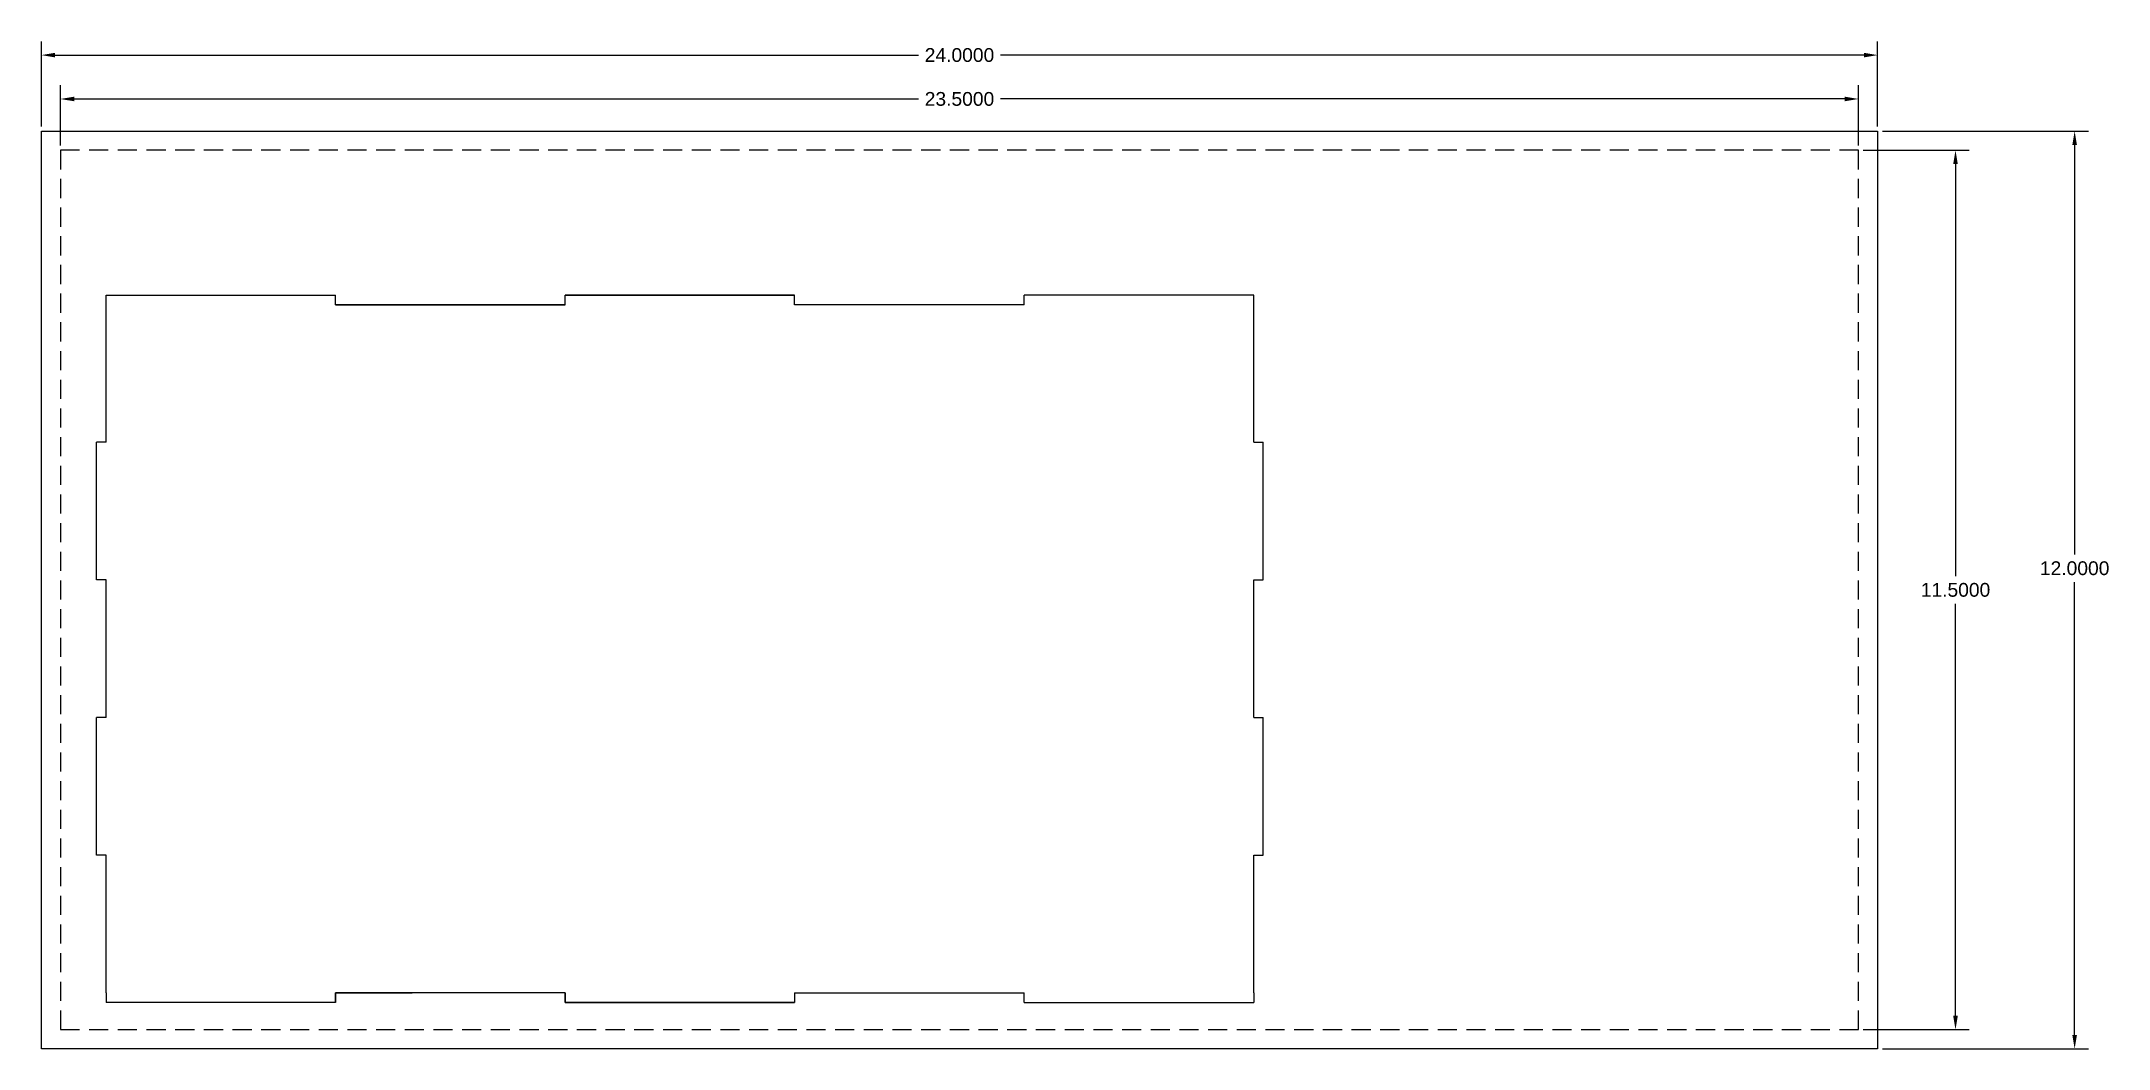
# Model space of a CAD drawing. Header units: inches. Extents: x 0 to 27, y 0 to 13.2.
import ezdxf

# ---------------------------------------------------------------- set-up
doc = ezdxf.new("R2010")
doc.units = ezdxf.units.IN
doc.header["$MEASUREMENT"] = 0
doc.linetypes.add('DASHED2', pattern=[0.375, 0.25, -0.125])
doc.layers.add('Cut Layer', color=1, linetype='Continuous')
doc.layers.add('Do not Use', color=4, linetype='Continuous', plot=False)
doc.styles.get("Standard").update_dxf_attribs({"font": 'arial.ttf'})
doc.dimstyles.get("Standard").update_dxf_attribs({"dimtxt": 0.18, "dimasz": 0.18, "dimexe": 0.18, "dimexo": 0.0625, "dimgap": 0.09, "dimtad": 0, "dimtih": 1, "dimtoh": 1, "dimdec": 4, "dimzin": 0, "dimdsep": 46, "dimtxsty": 'Standard', "dimcen": 0.09, "dimadec": 0, "dimazin": 0, "dimtfac": 1, "dimtdec": 4, "dimtofl": 0, "dimtmove": 0, "dimatfit": 3, "dimfxl": 1, "dimtolj": 1, "dimtzin": 0, "dimarcsym": 0})

# ---------------------------------------------------------------- blocks, each defined once
blk = doc.blocks.new('*D0')
at = {"layer": 'Defpoints', "color": 0, "transparency": 16777216}
for p in [(24, 12.995), (0, 12), (24, 12)]:
    blk.add_point(p, dxfattribs=at)
at = {"layer": 'Do not Use', "color": 0, "lineweight": -2, "transparency": 16777216}
for p, q in [((0, 12.062), (0, 13.175)), ((0.18, 12.995), (11.465, 12.995)), ((23.82, 12.995), (12.535, 12.995)), ((24, 12.062), (24, 13.175))]:
    blk.add_line(p, q, dxfattribs=at)
at = {"layer": 'Do not Use', "color": 0, "transparency": 16777216}
for points in [[(0.18, 13.025), (0.18, 12.965), (0, 12.995)], [(23.82, 13.025), (23.82, 12.965), (24, 12.995)]]:
    blk.add_solid(points, dxfattribs=at)
at = {"layer": 'Do not Use', "color": 0, "transparency": 16777216, "insert": (12, 12.995), "char_height": 0.18, "attachment_point": 5}
blk.add_mtext('\\A1;24.0000', dxfattribs=at)
blk = doc.blocks.new('*D1')
at = {"layer": 'Defpoints', "color": 0, "transparency": 16777216}
for p in [(24, 12), (24, 0), (26.575, 0)]:
    blk.add_point(p, dxfattribs=at)
at = {"layer": 'Do not Use', "color": 0, "lineweight": -2, "transparency": 16777216}
for p, q in [((24.063, 12), (26.755, 12)), ((26.575, 11.82), (26.575, 6.465)), ((26.575, 0.18), (26.575, 6.101)), ((24.063, 0), (26.755, 0))]:
    blk.add_line(p, q, dxfattribs=at)
at = {"layer": 'Do not Use', "color": 0, "transparency": 16777216}
for points in [[(26.545, 11.82), (26.605, 11.82), (26.575, 12)], [(26.545, 0.18), (26.605, 0.18), (26.575, 0)]]:
    blk.add_solid(points, dxfattribs=at)
at = {"layer": 'Do not Use', "color": 0, "transparency": 16777216, "insert": (26.575, 6.283), "char_height": 0.18, "attachment_point": 5}
blk.add_mtext('\\A1;12.0000', dxfattribs=at)
blk = doc.blocks.new('*D2')
at = {"layer": 'Defpoints', "color": 0, "transparency": 16777216}
for p in [(0.25, 12.421), (0.25, 11.75), (23.75, 11.75)]:
    blk.add_point(p, dxfattribs=at)
at = {"layer": 'Do not Use', "color": 0, "lineweight": -2, "transparency": 16777216}
for p, q in [((0.25, 11.812), (0.25, 12.601)), ((23.75, 11.812), (23.75, 12.601)), ((0.43, 12.421), (11.465, 12.421)), ((23.57, 12.421), (12.535, 12.421))]:
    blk.add_line(p, q, dxfattribs=at)
at = {"layer": 'Do not Use', "color": 0, "transparency": 16777216}
for points in [[(0.43, 12.451), (0.43, 12.391), (0.25, 12.421)], [(23.57, 12.451), (23.57, 12.391), (23.75, 12.421)]]:
    blk.add_solid(points, dxfattribs=at)
at = {"layer": 'Do not Use', "color": 0, "transparency": 16777216, "insert": (12, 12.421), "char_height": 0.18, "attachment_point": 5}
blk.add_mtext('\\A1;23.5000', dxfattribs=at)
blk = doc.blocks.new('*D3')
at = {"layer": 'Defpoints', "color": 0, "transparency": 16777216}
for p in [(23.75, 11.75), (25.018, 11.75), (23.75, 0.25)]:
    blk.add_point(p, dxfattribs=at)
at = {"layer": 'Do not Use', "color": 0, "lineweight": -2, "transparency": 16777216}
for p, q in [((23.813, 11.75), (25.198, 11.75)), ((25.018, 11.57), (25.018, 6.182)), ((25.018, 0.43), (25.018, 5.818)), ((23.813, 0.25), (25.198, 0.25))]:
    blk.add_line(p, q, dxfattribs=at)
at = {"layer": 'Do not Use', "color": 0, "transparency": 16777216}
for points in [[(24.988, 11.57), (25.048, 11.57), (25.018, 11.75)], [(24.988, 0.43), (25.048, 0.43), (25.018, 0.25)]]:
    blk.add_solid(points, dxfattribs=at)
at = {"layer": 'Do not Use', "color": 0, "transparency": 16777216, "insert": (25.018, 6), "char_height": 0.18, "attachment_point": 5}
blk.add_mtext('\\A1;11.5000', dxfattribs=at)

msp = doc.modelspace()

# ---------------------------------------------------------------- linework, layer by layer
at = {"layer": 'Cut Layer'}
for p, q in [((0.84505, 9.73064), (0.84505, 9.85564)), ((0.84505, 9.73064), (0.84505, 9.85564)), ((3.84505, 9.73064), (3.84505, 9.85564)), ((3.84505, 9.73064), (3.84505, 9.85564)), ((6.84505, 9.73064), (6.84505, 9.85564)), ((6.84505, 9.73064), (6.84505, 9.85564)), ((9.84505, 9.73064), (9.84505, 9.85564)), ((12.84505, 9.73064), (12.84505, 9.85564)), ((15.84505, 9.73064), (15.84505, 9.85564)), ((0.84505, 7.93064), (0.72005, 7.93064)), ((15.84505, 7.93064), (15.97005, 7.93064)), ((0.84505, 6.13064), (0.72005, 6.13064)), ((15.84505, 6.13064), (15.97005, 6.13064)), ((0.84505, 4.33064), (0.72005, 4.33064)), ((0.84505, 4.33064), (0.72005, 4.33064)), ((15.84505, 4.33064), (15.97005, 4.33064)), ((15.84505, 4.33064), (15.97005, 4.33064)), ((0.84505, 2.53064), (0.72005, 2.53064)), ((15.84505, 2.53064), (15.97005, 2.53064)), ((0.84505, 0.73064), (0.84505, 0.60564)), ((3.84505, 0.73064), (4.84505, 0.73064)), ((3.84505, 0.73064), (3.84505, 0.60564)), ((5.84505, 0.73064), (3.84505, 0.73064)), ((3.84505, 0.60564), (3.84505, 0.73064)), ((6.84505, 0.60564), (6.84505, 0.73064)), ((6.84505, 0.73064), (6.84505, 0.60564)), ((9.84505, 0.73064), (9.84505, 0.60564)), ((10.84505, 0.73064), (12.84505, 0.73064)), ((12.84505, 0.60564), (12.84505, 0.73064)), ((15.84505, 0.73064), (15.84505, 0.60564))]:
    msp.add_line(p, q, dxfattribs=at)
for points in [[(0.84505, 9.85564), (3.84505, 9.85564)], [(0.84505, 7.93064), (0.84505, 9.73064)], [(6.84505, 9.73064), (3.84505, 9.73064)], [(3.84505, 9.73064), (6.84505, 9.73064)], [(9.84505, 9.85564), (6.84505, 9.85564)], [(6.84505, 9.85564), (9.84505, 9.85564)], [(12.84505, 9.73064), (9.84505, 9.73064)], [(15.84505, 9.85564), (12.84505, 9.85564)], [(15.84505, 7.93064), (15.84505, 9.73064)], [(0.72005, 6.13064), (0.72005, 7.93064)], [(15.97005, 6.13064), (15.97005, 7.93064)], [(0.84505, 4.33064), (0.84505, 6.13064)], [(15.84505, 4.33064), (15.84505, 6.13064)], [(0.72005, 2.53064), (0.72005, 4.33064)], [(15.97005, 2.53064), (15.97005, 4.33064)], [(0.84505, 0.73064), (0.84505, 2.53064)], [(15.84505, 0.73064), (15.84505, 2.53064)], [(3.84505, 0.60564), (0.84505, 0.60564)], [(6.84505, 0.73064), (3.84505, 0.73064)], [(6.84505, 0.60564), (9.84505, 0.60564)], [(9.84505, 0.60564), (6.84505, 0.60564)], [(9.84505, 0.73064), (12.84505, 0.73064)], [(12.84505, 0.60564), (15.84505, 0.60564)]]:
    msp.add_lwpolyline(points, dxfattribs=at)
at = {"layer": 'Do not Use'}
for p, q in [((0, 0), (0, 12)), ((0, 12), (24, 12)), ((24, 12), (24, 0)), ((24, 0), (0, 0))]:
    msp.add_line(p, q, dxfattribs=at)
at = {"layer": 'Do not Use', "linetype": 'DASHED2'}
msp.add_lwpolyline([(0.25, 0.25), (23.75, 0.25), (23.75, 11.75), (0.25, 11.75)], close=True, dxfattribs=at)

# ---------------------------------------------------------------- dimensions: what is measured, and where the dimension line sits
at = {"layer": 'Do not Use'}
for base, p1, p2, picture, middle in [((24, 12.99539), (0, 12), (24, 12), '*D0', (12, 12.99539)), ((0.25, 12.42105), (23.75, 11.75), (0.25, 11.75), '*D2', (12, 12.42105))]:
    dim = msp.add_linear_dim(base=base, p1=p1, p2=p2, dimstyle='Standard', dxfattribs=at)
    dim.commit()
    dim.dimension.update_dxf_attribs({"geometry": picture, "text_midpoint": middle})
dim = msp.add_linear_dim(base=(26.57496, 0), p1=(24, 12), p2=(24, 0), angle=90, dimstyle='Standard', dxfattribs=at)
dim.commit()
dim.dimension.update_dxf_attribs({"geometry": '*D1', "text_midpoint": (26.57496, 6.28323), "dimtype": 160})
dim = msp.add_linear_dim(base=(25.01842, 11.75), p1=(23.75, 0.25), p2=(23.75, 11.75), angle=90, dimstyle='Standard', dxfattribs=at)
dim.commit()
dim.dimension.update_dxf_attribs({"geometry": '*D3', "text_midpoint": (25.01842, 6)})

doc.saveas('drawing.dxf')
